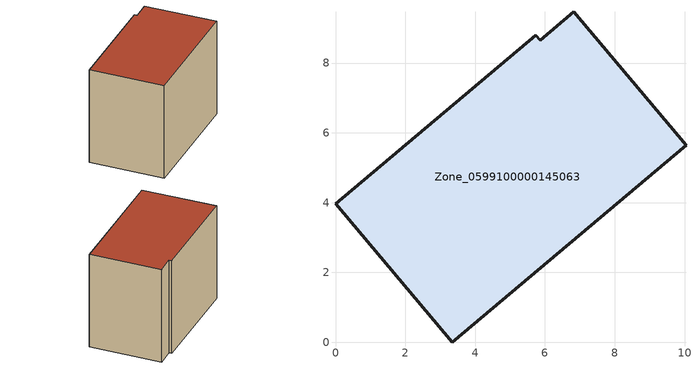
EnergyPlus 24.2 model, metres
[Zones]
Zone_0599100000145063
 floor ground (C_G): 3.34,0 0,3.97 5.74,8.8 5.86,8.65 6.82,9.47 10.04,5.65 z0
 wall outside (C_F): 10.04,5.65 6.82,9.47 5.86,8.65 5.74,8.8 0,3.97 3.34,0 10.04,5.65 z0:6.86
 roof outside (C_R): 0,3.97 3.34,0 10.04,5.65 6.82,9.47 5.86,8.65 5.74,8.8 z6.86
[BUILDING]
Pand.0599100000145063: North Axis=0; Terrain=City; Loads Convergence Tolerance Value=0.04; Temperature Convergence Tolerance Value=0.4; Solar Distribution=FullExterior; Maximum Number of Warmup Days=25; Minimum Number of Warmup Days=1
[Site:Location]
Rotterdam.The.Hague.AP_ZH_NLD Design_Conditions: Latitude=51.96; Longitude=4.45; Time Zone=1; Elevation=-4.5
[SITE:GROUNDTEMPERATURE:BUILDINGSURFACE]
18, 18, 18, 18, 18, 18, 18, 18, 18, 18, 18, 18
[MATERIAL] Thermal Absorptance=0.9; Solar Absorptance=0.7; Visible Absorptance=0.7
Name | Roughness | Thickness | Conductivity | Density | Specific Heat
G.TC.1946 | MediumSmooth | 0.15 | 1 | 540 | 1210
F.TC.1946 | Rough | 0.3 | 0.857143 | 1920 | 840
R.TC.1946 | MediumRough | 0.2 | 0.909091 | 1500 | 1000
[CONSTRUCTION]
C_G: G.TC.1946
C_F: F.TC.1946
C_R: R.TC.1946
[ZONE]
Zone_0599100000145063: Type=1; Multiplier=1; Ceiling Height=Autocalculate; Volume=Autocalculate; Floor Area=autocalculate; Part of Total Floor Area=Yes
[ZONEINFILTRATION:DESIGNFLOWRATE]
Infil_Zone_0599100000145063: Zone or ZoneList or Space or SpaceList=Zone_0599100000145063; Schedule=AlwaysOn; Design Flow Rate Calculation Method=Flow/Area; Flow Rate per Floor Area=0.003; Constant Term Coefficient=1; Temperature Term Coefficient=0; Velocity Term Coefficient=0; Velocity Squared Term Coefficient=0
[HVACTEMPLATE:ZONE:IDEALLOADSAIRSYSTEM]
Zone_0599100000145063: Maximum Heating Supply Air Temperature=50; Minimum Cooling Supply Air Temperature=13; Maximum Heating Supply Air Humidity Ratio=0.0156; Minimum Cooling Supply Air Humidity Ratio=0.0077; Heating Limit=NoLimit; Cooling Limit=NoLimit; Dehumidification Control Type=ConstantSensibleHeatRatio; Cooling Sensible Heat Ratio=0.7; Dehumidification Setpoint=60; Humidification Control Type=None; Humidification Setpoint=30; Outdoor Air Method=None; Outdoor Air Flow Rate per Person=0.00944; Outdoor Air Flow Rate per Zone Floor Area=0; Outdoor Air Flow Rate per Zone=0; Demand Controlled Ventilation Type=None; Outdoor Air Economizer Type=NoEconomizer; Heat Recovery Type=None; Sensible Heat Recovery Effectiveness=0.7; Latent Heat Recovery Effectiveness=0.65
[ZONECONTROL:THERMOSTAT]
ThermostatControl_Zone_0599100000145063: Zone or ZoneList=Zone_0599100000145063; Control Type Schedule=DualSetpointControlType; Control 1=Thermostat_Zone_0599100000145063; Temperature Difference Between Cutout And Setpoint=0
[THERMOSTATSETPOINT:DUALSETPOINT]
Thermostat_Zone_0599100000145063: Heating Setpoint Temperature Schedule=HeatingSetpoint_Zone_0599100000145063; Cooling Setpoint Temperature Schedule=CoolingSetpoint_Zone_0599100000145063
[SCHEDULE:COMPACT]
HeatingSetpoint_Zone_0599100000145063: Through: 12/31, For: AllDays, Until: 24:00, 21
CoolingSetpoint_Zone_0599100000145063: Through: 12/31, For: AllDays, Until: 24:00, 24
DualSetpointControlType: Through: 12/31, For: AllDays, Until: 24:00, 4
AlwaysOn: Through: 12/31, For: AllDays, Until: 24:00, 1
